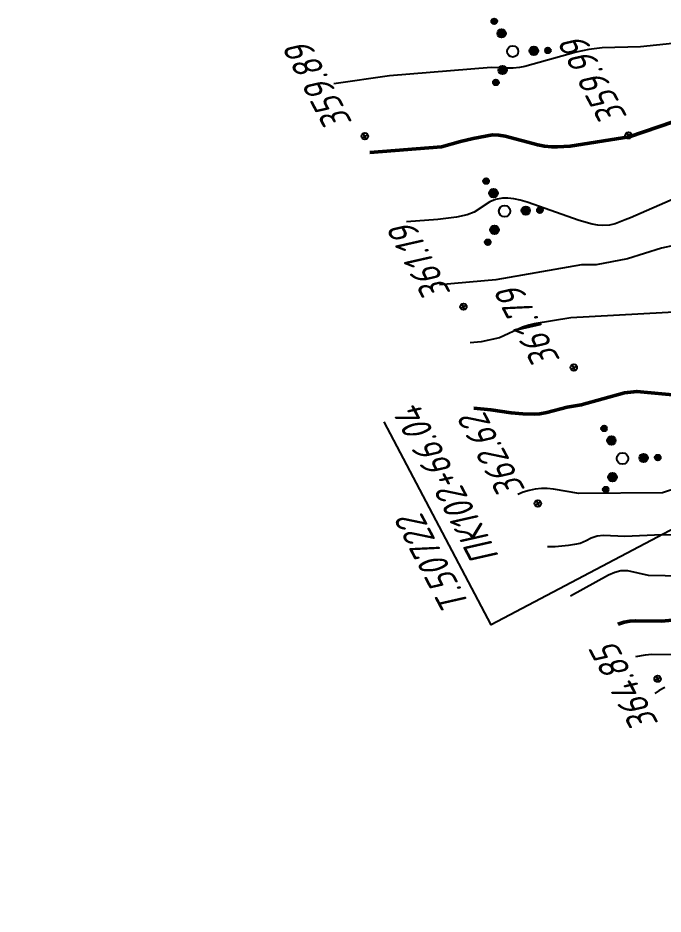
# Model space of a CAD drawing. Extents: x 1517348 to 1518464, y 2188576 to 2190606.
# Drawn here: x 1518033.4 to 1518124.8, y 2188930.2 to 2189057.1 of the extents above; entities that cross this region are included whole.
import ezdxf
from ezdxf.enums import TextEntityAlignment as Align

# ---------------------------------------------------------------- set-up
doc = ezdxf.new("R2010")
doc.units = 0
for name, color, linetype, lineweight in [('ИИ_ГЕОПУНКТ_025', 7, 'Continuous', 25), ('ИИ_ОТМЕТКА_025', 7, 'Continuous', 25), ('ИИ_РАЗМЕР_025', 7, 'Continuous', 25), ('ИИ_РЕЛЬЕФ_025', 34, 'Continuous', 25), ('ИИ_РЕЛЬЕФ_050', 34, 'Continuous', 50), ('ИИ_УГОДЬЯ_025', 7, 'Continuous', 25)]:
    doc.layers.add(name, color=color, linetype=linetype, lineweight=lineweight)
doc.styles.add('VNIPISIMPLEXCUR', font='simplex.shx', dxfattribs={"width": 0.8, "oblique": 15})
doc.dimstyles.new('ИИ-2000-м-dm$0', dxfattribs={"dimscale": 2, "dimtxt": 2.5, "dimasz": 2.5, "dimexe": 1.25, "dimexo": 0, "dimgap": 1, "dimtad": 1, "dimtoh": 1, "dimzin": 1, "dimdsep": 46, "dimtxsty": 'VNIPISIMPLEXCUR', "dimblk": 'OBLIQUE', "dimcen": 2.5, "dimaunit": 1, "dimadec": 4, "dimazin": 0, "dimtfac": 1, "dimtmove": 1, "dimatfit": 2, "dimfxl": 1, "dimarcsym": 0})
doc.dimstyles.new('ИИ-2000-м-dm$2', dxfattribs={"dimscale": 2, "dimtxt": 2.5, "dimasz": 2.5, "dimexe": 1.25, "dimexo": 0, "dimgap": 1, "dimtad": 2, "dimtoh": 1, "dimzin": 1, "dimdsep": 46, "dimtxsty": 'VNIPISIMPLEXCUR', "dimcen": 2.5, "dimaunit": 1, "dimazin": 0, "dimtfac": 1, "dimtmove": 1, "dimatfit": 2, "dimfxl": 1, "dimarcsym": 0})

# ---------------------------------------------------------------- blocks, each defined once
blk = doc.blocks.new('PICKET')
at = {"color": 0, "linetype": 'Continuous', "lineweight": 25}
for p, q in [((-0.23, 0), (0.23, 0)), ((0, 0.23), (0, -0.23))]:
    blk.add_line(p, q, dxfattribs=at)
blk.add_circle((0, 0), 0.23, dxfattribs=at)
at = {"color": 0, "linetype": 'Continuous', "style": 'VNIPISIMPLEXCUR', "oblique": 15, "width": 0.8}
blk.add_attdef('OTMETKA', (1.25, 0.3), '', height=2, dxfattribs=at)
at = {"color": 8, "linetype": 'Continuous', "style": 'VNIPISIMPLEXCUR', "oblique": 15, "width": 0.8, "flags": 1}
blk.add_attdef('NOMER', (1.25, -2.7), '', height=2, dxfattribs=at)
blk = doc.blocks.new('ИИ053952')
at = {"linetype": 'Continuous', "lineweight": 25}
h = blk.add_hatch(color=0, dxfattribs=at)
edge = h.paths.add_edge_path()
edge.add_arc((-1.309, 2.13), 0.2, 0, 360)
h = blk.add_hatch(color=0, dxfattribs=at)
edge = h.paths.add_edge_path()
edge.add_arc((-0.785, 1.278), 0.3, 0, 360)
h = blk.add_hatch(color=0, dxfattribs=at)
edge = h.paths.add_edge_path()
edge.add_arc((1.499, 0.041), 0.3, 0, 360)
h = blk.add_hatch(color=0, dxfattribs=at)
edge = h.paths.add_edge_path()
edge.add_arc((2.499, 0.068), 0.2, 0, 360)
h = blk.add_hatch(color=0, dxfattribs=at)
edge = h.paths.add_edge_path()
edge.add_arc((-0.714, -1.319), 0.3, 0, 360)
h = blk.add_hatch(color=0, dxfattribs=at)
edge = h.paths.add_edge_path()
edge.add_arc((-1.19, -2.198), 0.2, 0, 360)
at = {"color": 0, "linetype": 'Continuous', "lineweight": 25}
for centre, radius in [((-1.309, 2.13), 0.2), ((-0.785, 1.278), 0.3), ((0, 0), 0.4), ((1.499, 0.041), 0.3), ((2.499, 0.068), 0.2), ((-0.714, -1.319), 0.3), ((-1.19, -2.198), 0.2)]:
    blk.add_circle(centre, radius, dxfattribs=at)
blk = doc.blocks.new('ИИ050052Р')
at = {"linetype": 'Continuous', "lineweight": 25}
h = blk.add_hatch(color=0, dxfattribs=at)
edge = h.paths.add_edge_path()
edge.add_arc((0, 0), 0.15, 0, 360)
at = {"color": 0, "linetype": 'Continuous', "lineweight": 25}
for radius in [0.75, 0.15]:
    blk.add_circle((0, 0), radius, dxfattribs=at)
at = {"color": 0, "linetype": 'Continuous', "style": 'VNIPISIMPLEXCUR', "oblique": 15, "width": 0.8}
for tag, p in [('CENTRE', (1.45, 0.7)), ('HEIGHT', (1.45, -2.7))]:
    blk.add_attdef(tag, p, '', height=2, dxfattribs=at)
for tag, p in [('NUMBER', (-2, -1)), ('STATIONING', (-2, -4.4)), ('ALPHA', (-2, -7.8))]:
    blk.add_attdef(tag, text='', height=2, dxfattribs=at).set_placement(p, align=Align.RIGHT)
at = {"color": 253, "linetype": 'Continuous', "style": 'VNIPISIMPLEXCUR', "oblique": 15, "width": 0.8, "flags": 1}
blk.add_attdef('NOTE', text='', height=1.6, dxfattribs=at).set_placement((-2, -10.8), align=Align.RIGHT)
blk = doc.blocks.new('*D23')
at = {"layer": 'Defpoints', "color": 0, "transparency": 16777216}
for p in [(1517433.62, 2190485.82), (1517814.44, 2189993.77), (1517710.22, 2189950.84), (1517583.52, 2189878.79), (1518412.38, 2188627.85)]:
    blk.add_point(p, dxfattribs=at)
at = {"layer": 'ИИ_РАЗМЕР_025', "color": 0, "lineweight": -2, "transparency": 16777216}
for p, q in [((1517701.87, 2189947.56), (1517694.82, 2189960.94)), ((1517709.2, 2189948.67), (1517701.87, 2189947.56))]:
    blk.add_line(p, q, dxfattribs=at)
blk.add_arc((1517718.1, 2189945.8), 9.35, 142.4771, 181.7709, dxfattribs=at)
at = {"layer": 'ИИ_РАЗМЕР_025', "color": 0, "transparency": 16777216}
for points in [[(1517710.25, 2189952), (1517711.11, 2189950.98), (1517713.74, 2189954.07)], [(1517709.4, 2189945.67), (1517708.1, 2189945.35), (1517709.73, 2189941.63)]]:
    blk.add_solid(points, dxfattribs=at)
at = {"layer": 'ИИ_РАЗМЕР_025', "color": 0, "transparency": 16777216, "insert": (1517695.12, 2189953.12), "char_height": 4, "attachment_point": 5, "rotation": 117.7798, "style": 'VNIPISIMPLEXCUR'}
blk.add_mtext("88°41'", dxfattribs=at)
blk = doc.blocks.new('_Oblique')
at = {"color": 0, "linetype": 'ByBlock', "lineweight": -2}
blk.add_line((-0.5, -0.5), (0.5, 0.5), dxfattribs=at)
blk = doc.blocks.new('*D27')
at = {"layer": 'Defpoints', "color": 0, "transparency": 16777216}
for p in [(1517483.76, 2190304.73), (1518396.8, 2188657.42), (1518396.8, 2188657.42)]:
    blk.add_point(p, dxfattribs=at)
at = {"layer": 'ИИ_РАЗМЕР_025', "color": 0, "lineweight": -2, "transparency": 16777216}
for p, q in [((1517483.76, 2190304.73), (1517481.57, 2190303.52)), ((1517483.76, 2190304.73), (1518396.8, 2188657.42)), ((1518396.8, 2188657.42), (1518394.62, 2188656.2))]:
    blk.add_line(p, q, dxfattribs=at)
at = {"layer": 'ИИ_РАЗМЕР_025', "color": 0, "lineweight": -2, "transparency": 16777216, "xscale": 4, "yscale": 4, "zscale": 4}
for p, rotation in [((1517483.76, 2190304.73), 118.9980081626661), ((1518396.8, 2188657.42), 298.9980081626661)]:
    blk.add_blockref('_Oblique', p, dxfattribs=dict(at, rotation=rotation))
at = {"layer": 'ИИ_РАЗМЕР_025', "color": 0, "transparency": 16777216, "insert": (1517937.66, 2189479.62), "char_height": 4, "attachment_point": 5, "rotation": 118.998, "style": 'VNIPISIMPLEXCUR'}
blk.add_mtext('1883.43', dxfattribs=at)

msp = doc.modelspace()

# ---------------------------------------------------------------- linework, layer by layer
at = {"layer": 'ИИ_ГЕОПУНКТ_025'}
msp.add_lwpolyline([(1518167.68, 2189006.54), (1518100.468, 2188971.133), (1518085.3, 2188999.926)], dxfattribs=at)
at = {"layer": 'ИИ_РЕЛЬЕФ_025'}
for points, elevation in [([(1518129.314, 2189053.827), (1518121.616, 2189053.03), (1518116.156, 2189052.879), (1518114.285, 2189052.669), (1518112.487, 2189052.296), (1518105.209, 2189050.223), (1518104.477, 2189050.097), (1518103.554, 2189050.011), (1518102.732, 2189049.998), (1518100.44, 2189050.081), (1518086.023, 2189048.909), (1518078.141, 2189047.773)], 359.5), ([(1518126.559, 2189031.6), (1518120.173, 2189028.795), (1518119.436, 2189028.539), (1518118.031, 2189027.97), (1518117.225, 2189027.769), (1518116.258, 2189027.701), (1518115.564, 2189027.762), (1518114.768, 2189027.917), (1518112.933, 2189028.447), (1518105.534, 2189031.043), (1518104.553, 2189031.307), (1518103.636, 2189031.5), (1518102.798, 2189031.605), (1518102.054, 2189031.609), (1518101.076, 2189031.418), (1518100.269, 2189031.055), (1518098.012, 2189029.614), (1518097.029, 2189029.243), (1518095.533, 2189028.918), (1518092.902, 2189028.573), (1518088.427, 2189028.248)], 360.5), ([(1518126.34, 2189024.895), (1518124.567, 2189024.485), (1518119.787, 2189023.008), (1518115.343, 2189022.135), (1518113.251, 2189022.161), (1518101.118, 2189020.018), (1518093.138, 2189019.306)], 361), ([(1518128.132, 2189015.556), (1518111.757, 2189014.637), (1518106.554, 2189013.812), (1518105.766, 2189013.605), (1518104.88, 2189013.301), (1518101.643, 2189011.817), (1518099.046, 2189011.229), (1518097.472, 2189011.079)], 361.5), ([(1518142.401, 2188995.587), (1518124.727, 2188989.855), (1518112.857, 2188989.751), (1518109.262, 2188990.381), (1518108.406, 2188990.47), (1518107.601, 2188990.475), (1518106.685, 2188990.379), (1518105.819, 2188990.2), (1518105.004, 2188989.94), (1518104.239, 2188989.597)], 362.5), ([(1518126.669, 2188983.833), (1518124.629, 2188983.879), (1518119.383, 2188983.667), (1518116.356, 2188983.807), (1518115.45, 2188983.718), (1518114.637, 2188983.424), (1518113.905, 2188983.023), (1518113.069, 2188982.686), (1518112.277, 2188982.508), (1518111.419, 2188982.371), (1518109.502, 2188982.218), (1518108.444, 2188982.203)], 363), ([(1518134.575, 2188977.919), (1518122.741, 2188978.156), (1518119.825, 2188978.797), (1518118.814, 2188978.778), (1518117.953, 2188978.557), (1518117.067, 2188978.18), (1518111.672, 2188975.226)], 363.5), ([(1518127.171, 2188966.879), (1518123.238, 2188966.934), (1518122.265, 2188966.851), (1518120.907, 2188966.597)], 364.5), ([(1518125.053, 2188962.25), (1518124.261, 2188961.834), (1518123.639, 2188961.414)], 365)]:
    msp.add_lwpolyline(points, dxfattribs=dict(at, elevation=elevation))
at = {"layer": 'ИИ_РЕЛЬЕФ_050'}
for points, elevation in [([(1518128.328, 2189043.096), (1518120, 2189040.303), (1518111.624, 2189038.969), (1518109.844, 2189038.858), (1518108.982, 2189038.865), (1518108, 2189038.953), (1518107.038, 2189039.13), (1518102.441, 2189040.392), (1518101.546, 2189040.535), (1518100.654, 2189040.579), (1518097.914, 2189040.055), (1518096.1, 2189039.623), (1518093.4, 2189038.851), (1518083.25, 2189038.075)], 360), ([(1518127.179, 2189003.634), (1518121.098, 2189004.216), (1518119.355, 2189004.029), (1518113.222, 2189002.294), (1518111.199, 2189001.966), (1518108.329, 2189001.204), (1518107.36, 2189001.033), (1518106.559, 2189000.989), (1518104.934, 2189001.055), (1518103.303, 2189001.157), (1518100.384, 2189001.61), (1518098.005, 2189001.825)], 362), ([(1518129.287, 2188972.072), (1518124.573, 2188971.652), (1518120.948, 2188971.724), (1518120.086, 2188971.663), (1518119.275, 2188971.507), (1518118.464, 2188971.243), (1518118.46, 2188971.241)], 364)]:
    msp.add_lwpolyline(points, dxfattribs=dict(at, elevation=elevation))

# ---------------------------------------------------------------- block references
at = {"layer": 'ИИ_ГЕОПУНКТ_025'}
ref = msp.add_blockref('ИИ050052Р', (1518167.68, 2189006.54), dxfattribs=dict(at, xscale=2, yscale=2, zscale=2, rotation=117.7797222222222))
ref.add_attrib('NUMBER', 'Т.50722', dxfattribs={"layer": '0', "color": 0, "linetype": 'Continuous', "height": 4, "rotation": 117.77972, "style": 'VNIPISIMPLEXCUR', "oblique": 15, "width": 0.8}).set_placement((1518090.524, 2188987.185), align=Align.RIGHT)
ref.add_attrib('CENTRE', '362.20', (1518180.581, 2189004.013), dxfattribs={"layer": '0', "color": 0, "linetype": 'Continuous', "height": 4, "rotation": 117.77972, "style": 'VNIPISIMPLEXCUR', "oblique": 15, "width": 0.8})
ref.add_attrib('HEIGHT', '361.87', (1518186.01, 2189006.819), dxfattribs={"layer": '0', "color": 0, "linetype": 'Continuous', "height": 4, "rotation": 117.77972, "style": 'VNIPISIMPLEXCUR', "oblique": 15, "width": 0.8})
ref.add_attrib('STATIONING', 'ПК102+66.04', dxfattribs={"layer": '0', "color": 0, "linetype": 'Continuous', "height": 4, "rotation": 117.77972, "style": 'VNIPISIMPLEXCUR', "oblique": 15, "width": 0.8}).set_placement((1518090.201, 2189002.567), align=Align.RIGHT)
at = {"layer": 'ИИ_ОТМЕТКА_025'}
ref = msp.add_blockref('PICKET', (1518119.9, 2189040.49, 359.99), dxfattribs=dict(at, xscale=2, yscale=2, zscale=2, rotation=117.7797222222222))
ref.add_attrib('OTMETKA', '359.99', (1518119.823, 2189043.1, 359.99), dxfattribs={"layer": '0', "color": 0, "height": 4, "rotation": 117.77972, "style": 'VNIPISIMPLEXCUR', "oblique": 15, "width": 0.8})
ref = msp.add_blockref('PICKET', (1518082.53, 2189040.37, 359.89), dxfattribs=dict(at, xscale=2, yscale=2, zscale=2, rotation=117.7797222222222))
ref.add_attrib('OTMETKA', '359.89', (1518080.834, 2189042.302, 359.89), dxfattribs={"layer": '0', "color": 0, "height": 4, "rotation": 117.77972, "style": 'VNIPISIMPLEXCUR', "oblique": 15, "width": 0.8})
ref = msp.add_blockref('PICKET', (1518096.51, 2189016.22, 361.19), dxfattribs=dict(at, xscale=2, yscale=2, zscale=2, rotation=117.7797222222222))
ref.add_attrib('OTMETKA', '361.19', (1518094.814, 2189018.152, 361.19), dxfattribs={"layer": '0', "color": 0, "height": 4, "rotation": 117.77972, "style": 'VNIPISIMPLEXCUR', "oblique": 15, "width": 0.8})
ref = msp.add_blockref('PICKET', (1518112.15, 2189007.6, 361.79), dxfattribs=dict(at, xscale=2, yscale=2, zscale=2, rotation=117.7797222222222))
ref.add_attrib('OTMETKA', '361.79', (1518110.316, 2189008.661, 361.79), dxfattribs={"layer": '0', "color": 0, "height": 4, "rotation": 117.77972, "style": 'VNIPISIMPLEXCUR', "oblique": 15, "width": 0.8})
at = {"layer": 'ИИ_ОТМЕТКА_025', "xscale": 2, "yscale": 2, "zscale": 2, "rotation": 117.7797222222222}
msp.add_blockref('PICKET', (1518107.07, 2188988.34, 362.62), dxfattribs=at).add_auto_attribs({'OTMETKA': '362.62'})
at = {"layer": 'ИИ_ОТМЕТКА_025'}
ref = msp.add_blockref('PICKET', (1518124.04, 2188963.51, 364.85), dxfattribs=dict(at, xscale=2, yscale=2, zscale=2, rotation=117.7797222222222))
ref.add_attrib('OTMETKA', '364.85', (1518124.255, 2188957.17, 364.85), dxfattribs={"layer": '0', "color": 0, "linetype": 'Continuous', "height": 4, "rotation": 117.77972, "style": 'VNIPISIMPLEXCUR', "oblique": 15, "width": 0.8})
at = {"layer": 'ИИ_УГОДЬЯ_025', "xscale": 2, "yscale": 2, "zscale": 2}
for p in [(1518103.495, 2189052.385), (1518102.351, 2189029.746), (1518119.063, 2188994.706)]:
    msp.add_blockref('ИИ053952', p, dxfattribs=at)

# ---------------------------------------------------------------- dimensions: what is measured, and where the dimension line sits
at = {"layer": 'ИИ_РАЗМЕР_025'}
dim = msp.add_angular_dim_2l(base=(1517710.224, 2189950.843), line1=((1518412.378, 2188627.85), (1517433.622, 2190485.815)), line2=((1517814.441, 2189993.765), (1517583.525, 2189878.795)), dimstyle='ИИ-2000-м-dm$2', override={"dimtxt": 2, "dimasz": 2, "dimgap": 0.5}, dxfattribs=at)
dim.commit()
dim.dimension.update_dxf_attribs({"geometry": '*D23', "text_midpoint": (1517695.12, 2189953.116), "dimtype": 162})
dim = msp.add_aligned_dim(p1=(1517483.755, 2190304.733), p2=(1518396.803, 2188657.416), distance=0, dimstyle='ИИ-2000-м-dm$0', override={"dimtxt": 2, "dimasz": 2, "dimgap": 0.5, "dimzin": 0}, dxfattribs=at)
dim.commit()
dim.dimension.update_dxf_attribs({"geometry": '*D27', "text_midpoint": (1517937.655, 2189479.62)})

doc.saveas('drawing.dxf')
